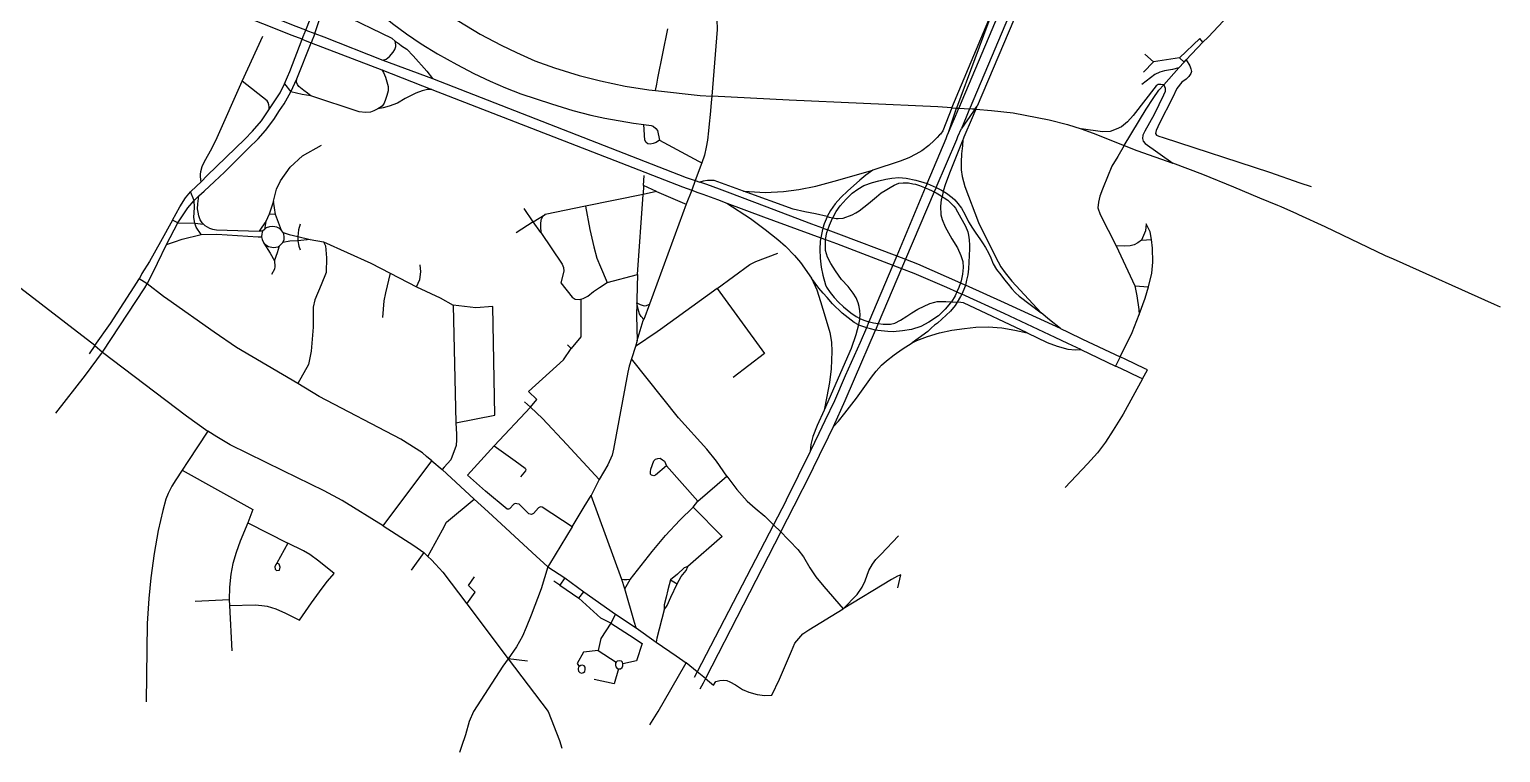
# Model space of a CAD drawing. Header units: millimetres. Extents: x 100812 to 106283, y 188082 to 193781.
# Drawn here: x 102997 to 106254, y 188082 to 189682 of the extents above; entities that cross this region are included whole.
import ezdxf

# ---------------------------------------------------------------- set-up
doc = ezdxf.new("R2010")
doc.units = ezdxf.units.MM
doc.layers.add('Layer1', color=7, linetype='Continuous')

msp = doc.modelspace()

# ---------------------------------------------------------------- linework, layer by layer
at = {"layer": 'Layer1'}
for p, q in [((103609.22, 189680.6), (103627.24, 189725.32)), ((103629.2, 189673.09), (103645.61, 189721.49)), ((105039.61, 189508.86), (105131.06, 189726.15)), ((105131.06, 189726.15), (105049.71, 189507.97)), ((103609.22, 189680.6), (103629.2, 189673.09)), ((103468.6, 189567.61), (103513.86, 189667.17)), ((103589.35, 189572.71), (103621.32, 189652.52)), ((103621.32, 189652.52), (103777.79, 189592.33)), ((105558.58, 189614.55), (105595.46, 189653.53)), ((103779.88, 189614.32), (103889.86, 189573.67)), ((105486.02, 189610.57), (105466.75, 189627.15)), ((105543.22, 189619.31), (105486.02, 189610.57)), ((105543.22, 189619.31), (105553.62, 189609.37)), ((105553.62, 189609.37), (105558.58, 189614.55)), ((103777.79, 189592.33), (103887.98, 189548.94)), ((105486.02, 189610.57), (105463.98, 189587.11)), ((105508.75, 189559.31), (105542.19, 189597)), ((105542.19, 189597), (105553.62, 189609.37)), ((103562.18, 189561.28), (103576.33, 189543.9)), ((103576.33, 189543.9), (103589.35, 189572.71)), ((105039.61, 189508.86), (105049.71, 189507.97)), ((105049.71, 189507.97), (105055.06, 189507.91)), ((105055.06, 189507.91), (105078.95, 189506.37)), ((105090.67, 189505.5), (105095.6, 189512.45)), ((105090.67, 189505.5), (105092.59, 189505.36)), ((105092.59, 189505.36), (105095.6, 189512.45)), ((104486.13, 189386.54), (104471.59, 189347.48)), ((104357.03, 189336.41), (104358.46, 189358.57)), ((103362.12, 189303.42), (103354.26, 189322.64)), ((104357.03, 189336.41), (104356, 189316.44)), ((104385.75, 189323.13), (104356, 189316.44)), ((104385.75, 189323.13), (104357.03, 189336.41)), ((104463.64, 189326.43), (104451.71, 189295.25)), ((104471.59, 189347.48), (104463.64, 189326.43)), ((104471.59, 189347.48), (104482, 189343.88)), ((104980.79, 189331.74), (104917.41, 189180.97)), ((105000.7, 189322.55), (104937.1, 189173.47)), ((104984.63, 189340.88), (104980.79, 189331.74)), ((105004.81, 189332.2), (105000.7, 189322.55)), ((103362.12, 189303.42), (103372.73, 189313.52)), ((103537.84, 189301.74), (103528.33, 189273.2)), ((103542.6, 189272.57), (103537.84, 189301.74)), ((104112.88, 189256.26), (104092.72, 189285.77)), ((104228.32, 189290.92), (104139.56, 189272.63)), ((104356, 189316.44), (104228.32, 189290.92)), ((104343.38, 189139.58), (104356, 189316.44)), ((104451.71, 189295.25), (104370.29, 189073.78)), ((103300.86, 189206.04), (103325.91, 189253.89)), ((103325.91, 189253.89), (103313.96, 189260.29)), ((103325.91, 189253.89), (103363.6, 189253.28)), ((103363.6, 189253.28), (103383, 189251.14)), ((103521.04, 189256.71), (103517.93, 189239.62)), ((103528.33, 189273.2), (103521.04, 189256.71)), ((103542.6, 189272.57), (103528.33, 189273.2)), ((103555.67, 189237.19), (103542.6, 189272.57)), ((104112.88, 189256.26), (104075.02, 189231.97)), ((104112.88, 189256.26), (104139.56, 189272.63)), ((104129.47, 189232.85), (104112.88, 189256.26)), ((103513.81, 189235.66), (103505.75, 189235.91)), ((103517.93, 189239.62), (103513.81, 189235.66)), ((103559.25, 189232.65), (103555.67, 189237.19)), ((103591.71, 189223.97), (103591.61, 189214.35)), ((103591.71, 189223.97), (103618.93, 189216.91)), ((104749.34, 189220.93), (104759.95, 189217.14)), ((104754.27, 189242.16), (104764.92, 189238.41)), ((103551.47, 189203.12), (103558.75, 189210.62)), ((103618.93, 189216.91), (103591.61, 189214.35)), ((103618.93, 189216.91), (103648.71, 189211.8)), ((105403.49, 189203.14), (105444.38, 189114.57)), ((105459.7, 189216.01), (105481.83, 189217.08)), ((104908.79, 189160.47), (104856.11, 189035.16)), ((104917.41, 189180.97), (104908.79, 189160.47)), ((104908.79, 189160.47), (104928.3, 189152.87)), ((104917.41, 189180.97), (104937.1, 189173.47)), ((104937.1, 189173.47), (104928.3, 189152.87)), ((103258.09, 189119.25), (103240.35, 189130.26)), ((103796.18, 189143.08), (103854.11, 189112.66)), ((104276.5, 189122.1), (104343.38, 189139.58)), ((104928.3, 189152.87), (104876.49, 189031.42)), ((105050.92, 189101.1), (105061.57, 189096.22)), ((105058.79, 189121.19), (105069.9, 189116.24)), ((105444.38, 189114.57), (105474.92, 189112.34)), ((103935.7, 189072.16), (103941.49, 188811.55)), ((104370.29, 189073.78), (104357.32, 189040.24)), ((105038.48, 189079.38), (105051.16, 189078.51)), ((104856.11, 189035.16), (104850.5, 189021.82)), ((104876.49, 189031.42), (104870.23, 189016.73)), ((104342.93, 188993.7), (104338.87, 188980.58)), ((103142.59, 188982.81), (103129.6, 188964.15)), ((103142.59, 188982.81), (103159.35, 188968.01)), ((104196.57, 188975.87), (104188.65, 188984.46)), ((104338.87, 188980.58), (104330.53, 188953.05)), ((105324.77, 188973.9), (105402.09, 188937.17)), ((105412.04, 188957.39), (105402.09, 188937.17)), ((104026.08, 188760.43), (104106.93, 188846.03)), ((104106.93, 188846.03), (104093.24, 188857.69)), ((103780.68, 188583.35), (103888.02, 188727.3)), ((103888.02, 188727.3), (103911.21, 188707.98)), ((103911.21, 188707.98), (103982.02, 188642.84)), ((104476.97, 188637.93), (104408.11, 188716.76)), ((104259.07, 188686.1), (104241.08, 188651.15)), ((104476.97, 188637.93), (104541.48, 188693.62)), ((104309.11, 188464.88), (104241.08, 188651.15)), ((104466.56, 188625.17), (104476.97, 188637.93)), ((103480.69, 188590.06), (103569.32, 188545.15)), ((104644.61, 188586.06), (104475.95, 188260.81)), ((104660.73, 188570.04), (104494.29, 188245.77)), ((104644.61, 188586.06), (104660.73, 188570.04)), ((103569.32, 188545.15), (103545.42, 188501.07)), ((103870.36, 188524.95), (103842.7, 188485.59)), ((103870.36, 188524.95), (103879.74, 188516)), ((104144.97, 188492.96), (104182.42, 188468.34)), ((104171.76, 188452.26), (104158.49, 188460.95)), ((104182.42, 188468.34), (104171.76, 188452.26)), ((104171.76, 188452.26), (104213.55, 188423.56)), ((104182.42, 188468.34), (104224.72, 188437.34)), ((104315.77, 188444.52), (104309.11, 188464.88)), ((104315.77, 188444.52), (104327.58, 188464.89)), ((104417.02, 188464.02), (104431.75, 188455.44)), ((103439.56, 188420.27), (103364.76, 188416.53)), ((103439.56, 188420.27), (103440.61, 188407.27)), ((103440.61, 188407.27), (103445.9, 188306.89)), ((103965.78, 188411.03), (104057.6, 188289.69)), ((104213.55, 188423.56), (104224.72, 188437.34)), ((104224.72, 188437.34), (104294.64, 188388.23)), ((104294.64, 188388.23), (104284.34, 188368.02)), ((104294.64, 188388.23), (104340.39, 188358.11)), ((104340.39, 188358.11), (104384.73, 188326.61)), ((104099.83, 188284.02), (104057.6, 188289.69)), ((104256.8, 188308.2), (104296.24, 188282.11)), ((104475.95, 188260.81), (104451.74, 188280.66)), ((104475.95, 188260.81), (104469.42, 188248.25)), ((104494.29, 188245.77), (104475.95, 188260.81))]:
    msp.add_line(p, q, dxfattribs=at)
for points in [[(105425.54, 190377.71), (105412.61, 190353.43), (105399.38, 190322.21), (105160.47, 189758.58), (105149.94, 189733.62), (105061.83, 189523.81), (105055.06, 189507.91)], [(105442.58, 190361.3), (105430.02, 190336.72), (105415.97, 190303.48), (105080.24, 189509.4), (105078.95, 189506.37)], [(105444.59, 190285.61), (105398.97, 190214.72), (105385.74, 190192.88), (105364.05, 190144.69), (105095.6, 189512.45)], [(103601.22, 189660.14), (103579.12, 189668.52), (103319.14, 189772.21), (102997.88, 189900.33), (102648.88, 190040.49), (102635.19, 190045.81), (102487.29, 190103.12), (102463.72, 190111.18)], [(103609.22, 189680.6), (103587.64, 189688.72), (103087.54, 189888.35), (102664.75, 190058.64), (102483.27, 190131.71)], [(105595.46, 189653.53), (105606.67, 189665.2), (105662.71, 189724.97), (105719.07, 189788.92), (105727.78, 189803.17), (105734.9, 189821.35), (105738.43, 189836.69), (105738.24, 189864.97), (105734.5, 189893.27), (105728.63, 189915.28)], [(104473.98, 189853.81), (104508.55, 189745.1), (104514.18, 189730.33), (104517.26, 189718.62), (104519.07, 189704.1), (104519.88, 189681.93), (104507.87, 189534.21)], [(103767.72, 189833.2), (103786.3, 189815.38), (103809.45, 189796.05), (103839.98, 189772.91), (103872.29, 189748.99), (103905.11, 189726.87), (103947.85, 189699.92), (103995.67, 189671.69), (104041.71, 189647.29), (104076.05, 189630.78), (104116.49, 189612.74), (104159.98, 189596.74), (104214.4, 189579.75), (104261.7, 189568.09), (104316.63, 189556.44), (104369.07, 189548.61), (104383.8, 189546.65)], [(103676.89, 189802.28), (103777.36, 189714.39), (103801.57, 189694.83), (103831.9, 189672.47), (103865.02, 189650.12), (103900.69, 189628.29), (103943.48, 189604.18), (103981.43, 189584.65), (104017.34, 189567.4), (104051.47, 189552.96), (104085.33, 189539.54), (104153.31, 189517.01), (104200.41, 189502.86), (104240.13, 189492.49), (104271.69, 189485.43), (104334.81, 189474.61), (104357.72, 189471.35)], [(103807.16, 189656.23), (103800.26, 189662.03), (103687.71, 189716.87)], [(103601.22, 189660.14), (103604.91, 189669.81), (103605.49, 189671.34), (103609.22, 189680.6)], [(104383.8, 189546.65), (104386.19, 189561.07), (104388.53, 189574.45), (104410.94, 189683.36)], [(103142.59, 188982.81), (102959.37, 189123.28), (102892, 189175.51), (102881.29, 189185.93), (102728.04, 189352.22), (102696.13, 189403.37), (102683.09, 189433.14), (102664.17, 189495.95), (102654.92, 189526.68), (102621.61, 189636.84), (102611.39, 189657.71), (102602.71, 189674.51)], [(103562.18, 189561.28), (103568.92, 189577.18), (103574.01, 189588.82), (103601.22, 189660.14)], [(103601.22, 189660.14), (103607.79, 189657.64), (103621.32, 189652.52)], [(103629.2, 189673.09), (103625.84, 189663.66), (103625.15, 189661.95), (103621.32, 189652.52)], [(103629.2, 189673.09), (103649.61, 189665.41), (103779.88, 189614.32)], [(103779.88, 189614.32), (103787.04, 189616.36), (103794.7, 189621.98), (103802.74, 189631.47), (103806.26, 189637.36), (103808.77, 189644), (103809, 189647.82), (103807.16, 189656.23)], [(103807.16, 189656.23), (103816.29, 189650.04), (103821.51, 189645.58), (103832.98, 189638.03), (103846.8, 189623.85), (103877.55, 189589.65), (103889.86, 189573.67)], [(105595.46, 189653.53), (105588.6, 189661.92), (105543.22, 189619.31)], [(105558.58, 189614.55), (105566.09, 189601.55), (105568.82, 189595.08), (105569.97, 189588.93), (105568.94, 189584.32), (105564.13, 189577.62), (105557.94, 189572.3), (105548.74, 189564.99), (105537.33, 189551.08), (105528.15, 189530.37), (105499.18, 189474.88), (105492.1, 189458.14), (105490.67, 189451.64), (105492.71, 189447.98), (105497.53, 189445.76), (105507.34, 189442.88), (105742.68, 189366.04), (105810.25, 189342.46), (105834.96, 189334.27)], [(103777.79, 189592.33), (103781.65, 189586.74), (103786.03, 189576.58), (103788.9, 189566.4), (103791.51, 189555.97), (103791.31, 189546.03), (103789.09, 189535.57), (103785.84, 189526.63), (103782.58, 189518.72), (103778.29, 189512.57), (103768.66, 189506.15)], [(105542.19, 189597), (105528.25, 189593.5), (105510.11, 189590.41), (105500.04, 189587.25), (105488.72, 189582.07), (105460.36, 189560.2)], [(103377.34, 189345.1), (103375.89, 189355.99), (103375.94, 189361.25), (103376.66, 189367.35), (103380.22, 189378.9), (103385.36, 189390.01), (103401.6, 189418.39), (103413.36, 189442.83), (103468.6, 189567.61)], [(103527.72, 189503.93), (103528.24, 189507.06), (103528.36, 189510.44), (103527.49, 189515.02), (103525.9, 189520.24), (103523.7, 189523.66), (103468.6, 189567.61)], [(103527.72, 189503.93), (103552.79, 189541.98), (103562.18, 189561.28)], [(103620.4, 189535.27), (103613.24, 189540.83), (103605.1, 189546.85), (103593.86, 189556.05), (103590.64, 189559.86), (103589.06, 189565), (103589.35, 189572.71)], [(103887.98, 189548.94), (103878.57, 189548.88), (103866.88, 189546.02), (103852.92, 189540.82), (103829.08, 189528.95), (103812.09, 189518.9), (103793.82, 189511.91), (103780.61, 189508.25), (103768.66, 189506.15)], [(103887.98, 189548.94), (104293.5, 189391.78), (104442.97, 189333.85), (104453.51, 189330.07), (104463.64, 189326.43)], [(103889.86, 189573.67), (104451.74, 189354.29), (104462.09, 189350.73), (104471.59, 189347.48)], [(104383.8, 189546.65), (104482.16, 189535.52), (104507.87, 189534.21)], [(105508.75, 189559.31), (105502.48, 189560.37), (105495.96, 189560.18), (105491.95, 189557.28), (105440.89, 189491.34), (105428.19, 189477.26), (105415.28, 189466.81), (105403.37, 189461.24), (105390.11, 189456.53), (105372.96, 189455.77), (105325.8, 189462.05)], [(105421.31, 189424.96), (105470.01, 189505.32), (105485.23, 189529.48), (105497.7, 189547.49), (105508.75, 189559.31)], [(105508.75, 189559.31), (105511.57, 189552.03), (105511.66, 189544.8), (105508.03, 189536.28), (105487.38, 189493.51), (105466.4, 189456.74), (105462.24, 189448.02), (105461.66, 189440.31), (105463.02, 189434.97), (105467.77, 189429.58), (105529.01, 189386.14)], [(103372.73, 189313.52), (103384.19, 189324.17), (103407.49, 189345.84), (103429.48, 189366.35), (103482.79, 189419.27), (103504.21, 189439.86), (103520.28, 189458.18), (103538.4, 189482.61), (103550.92, 189502.48), (103561.13, 189517.74), (103576.33, 189543.9)], [(103620.4, 189535.27), (103601.05, 189537.7), (103576.33, 189543.9)], [(103768.66, 189506.15), (103760.04, 189501.75), (103752.68, 189499.16), (103741.23, 189498.07), (103727.74, 189500.02), (103620.4, 189535.27)], [(104507.87, 189534.21), (104506.73, 189520.24), (104505.23, 189501.77), (104504.38, 189493.83), (104502.19, 189473.46), (104500.49, 189457.67), (104498.49, 189436.78), (104495.98, 189421.22), (104491.94, 189404.15), (104486.13, 189386.54)], [(105039.61, 189508.86), (105008.47, 189510.78), (104679.45, 189525.58), (104507.87, 189534.21)], [(103377.34, 189345.1), (103391.29, 189359.03), (103474.68, 189439.41), (103491.27, 189457.22), (103511.17, 189480.12), (103522.91, 189497.42), (103527.72, 189503.93)], [(105039.61, 189508.86), (105032.8, 189491.41), (105019.76, 189457.99), (105014.46, 189450.63), (105012.52, 189448.67), (105006.67, 189442.73), (105000.04, 189436.01), (104988.41, 189424.99), (104972.96, 189413.67), (104960.03, 189406.2), (104944.05, 189397.69), (104925.02, 189390.69), (104864.33, 189370.94)], [(105032.08, 189453.77), (105043.61, 189490.05), (105049.71, 189507.97)], [(105032.08, 189453.77), (105038.01, 189467.85), (105047.44, 189490.01), (105055.06, 189507.91)], [(105078.95, 189506.37), (105071.08, 189487.74), (105060.68, 189463.16)], [(105090.67, 189505.5), (105077.61, 189487.06), (105074.1, 189482.1), (105060.68, 189463.16)], [(105092.59, 189505.36), (105084.48, 189486.26), (105066.31, 189443.47), (105064.4, 189438.97), (105063.81, 189437.51)], [(105090.67, 189505.5), (105085.05, 189505.9), (105078.95, 189506.37)], [(105092.59, 189505.36), (105127.46, 189502.79), (105175.01, 189497.51), (105254.85, 189482.07), (105295.8, 189471.94), (105325.8, 189462.05)], [(104392.39, 189437.05), (104384.77, 189431.67), (104378.16, 189429.36), (104371.55, 189428.33), (104366.46, 189429.09), (104362.63, 189431.87), (104359.82, 189436.97), (104357.72, 189471.35)], [(104357.72, 189471.35), (104373.66, 189469.13), (104378.23, 189467.61), (104383.94, 189463.12), (104387.66, 189458.46), (104392.39, 189437.05)], [(104984.63, 189340.88), (105026.68, 189440.9), (105029.26, 189447.05), (105032.08, 189453.77)], [(105004.81, 189332.2), (105050.27, 189438.75), (105052.84, 189444.77), (105060.68, 189463.16)], [(105325.8, 189462.05), (105352.26, 189452.14), (105421.31, 189424.96)], [(103537.84, 189301.74), (103544.3, 189328.51), (103553.5, 189346.91), (103574.84, 189377.03), (103602.04, 189402.14), (103644.3, 189425.99)], [(104392.39, 189437.05), (104479.04, 189390.36), (104486.13, 189386.54)], [(105063.81, 189437.51), (105035.58, 189367.95), (105025.57, 189340.63), (105020.64, 189323.83)], [(105063.81, 189437.51), (105062.96, 189424.44), (105060.78, 189406.84), (105059.88, 189388.24), (105060.17, 189371.31), (105062.11, 189356.9), (105068.36, 189334.52), (105098.37, 189254.95), (105136.25, 189178.51), (105148.09, 189156.66), (105157.33, 189143.21), (105172.2, 189125.22), (105237.01, 189054.8)], [(105421.31, 189424.96), (105406.85, 189401.15), (105393.48, 189379.16), (105392.15, 189375.94), (105385.48, 189359.73), (105372.7, 189328.69), (105367.14, 189313.14), (105363.86, 189299.63), (105362.86, 189287.4), (105367.98, 189272.62), (105403.49, 189203.14)], [(105421.31, 189424.96), (105449.16, 189414.05), (105529.01, 189386.14)], [(106254.3, 189067.55), (106241.07, 189073.48), (106017, 189174.02), (105999.3, 189180.87), (105866.27, 189245.42), (105808.03, 189271.7), (105801.43, 189274.68), (105796.79, 189276.78), (105768.31, 189289.41), (105760.97, 189292.67), (105721.55, 189308.41), (105664.07, 189333.31), (105595.39, 189360.73), (105529.01, 189386.14)], [(104578.27, 189324.07), (104590.85, 189323.58), (104625.98, 189321.25), (104667.19, 189323.05), (104700.49, 189327.85), (104738.1, 189335.22), (104779.25, 189346.44), (104864.33, 189370.94)], [(104864.33, 189370.94), (104848.88, 189359.38), (104836, 189348.78), (104822.06, 189336.23), (104809.4, 189325.23), (104793.98, 189310.09), (104781.09, 189296.25), (104771, 189281.67), (104763.73, 189267.87)], [(104775.83, 189265.25), (104783.74, 189279.2), (104792.06, 189291.49), (104805.7, 189306.35), (104819.11, 189319.69), (104831.51, 189328.93), (104844.95, 189336.66), (104863.79, 189343.12), (104877.73, 189346.91), (104893.46, 189350.99), (104906.68, 189352.6), (104921.93, 189354.23), (104938.47, 189352.73), (104960.14, 189348.36), (104977.72, 189343.63), (104984.63, 189340.88)], [(103313.96, 189260.29), (103330.31, 189289.31), (103343.08, 189309.68), (103354.26, 189322.64)], [(103377.34, 189345.1), (103367.27, 189335.06), (103354.26, 189322.64)], [(104385.75, 189323.13), (104442.43, 189299.17), (104451.71, 189295.25)], [(104463.64, 189326.43), (104477.21, 189321.55), (104488.36, 189317.57), (104520.53, 189305.47), (104541.66, 189297.54)], [(104578.27, 189324.07), (104513.4, 189347.43), (104498.35, 189347.76), (104489.08, 189346.28), (104482, 189343.88)], [(104754.27, 189242.16), (104729.72, 189250.82), (104624.65, 189290.67), (104548.59, 189319.6), (104525.18, 189328.52), (104496.87, 189338.78), (104482, 189343.88)], [(104763.73, 189267.87), (104737.97, 189273.81), (104714.03, 189278.25), (104688.29, 189284.45), (104578.27, 189324.07)], [(104775.83, 189265.25), (104783.58, 189263.66), (104787.91, 189263.42), (104798.84, 189264.51), (104819.15, 189271.78), (104827.26, 189276.16), (104834.1, 189280.8), (104855.12, 189296.72), (104872.59, 189311.61), (104883.22, 189320.09), (104891.58, 189325.76), (104903.24, 189332.2), (104912.12, 189337.35), (104922.27, 189341.49), (104931.46, 189342.79), (104943.89, 189342.39), (104952.81, 189340.67), (104958.86, 189339.75), (104967.77, 189336.7), (104979.15, 189332.4), (104980.79, 189331.74)], [(104980.79, 189331.74), (104987.92, 189328.88), (104995.87, 189325.03), (105000.7, 189322.55)], [(104984.63, 189340.88), (104991.87, 189338), (105004.81, 189332.2)], [(105000.7, 189322.55), (105004.75, 189320.47), (105012.35, 189316.14), (105017.83, 189312.57)], [(105004.81, 189332.2), (105016.41, 189326.49), (105020.64, 189323.83)], [(105020.64, 189323.83), (105019.35, 189319.43), (105017.83, 189312.57)], [(105020.64, 189323.83), (105027.48, 189319.54), (105040.17, 189309.94), (105045.9, 189304.82), (105053.12, 189297.05), (105060.75, 189286.21), (105068.75, 189271.58), (105076.22, 189256.34), (105085.22, 189242.14), (105092.41, 189231.47), (105101.39, 189218.79), (105107.41, 189209.47), (105114.09, 189199.62), (105120.67, 189187.57), (105125.83, 189176.39), (105131.25, 189163.69), (105138.71, 189150.74), (105147.68, 189139.34), (105156.15, 189127.66), (105164.36, 189118.03), (105172.56, 189107.89), (105180.5, 189099.03), (105188.44, 189091.68), (105237.01, 189054.8)], [(103325.91, 189253.89), (103348.12, 189287.49), (103362.12, 189303.42)], [(103363.6, 189253.28), (103361.64, 189266.02), (103363.25, 189288.25), (103362.12, 189303.42)], [(103383, 189251.14), (103380.11, 189254.21), (103375.62, 189260.98), (103372.61, 189269.47), (103371.2, 189277.9), (103369.81, 189285), (103370.46, 189296.24), (103372.73, 189313.52)], [(104228.32, 189290.92), (104237.84, 189239.47), (104246.83, 189201.03), (104253.75, 189176.07), (104261.42, 189156.46), (104276.5, 189122.1)], [(104541.66, 189297.54), (104594.03, 189263.97), (104626.49, 189239.21), (104654.11, 189216.97), (104671.5, 189202.54), (104691.48, 189181.52), (104704.55, 189166.06), (104728.94, 189131.31)], [(104541.66, 189297.54), (104622.42, 189267.61), (104749.34, 189220.93)], [(105017.83, 189312.57), (105016.13, 189304.89), (105014.69, 189291.12), (105015.32, 189271.75), (105018.44, 189261.32), (105024.9, 189245.06), (105039.82, 189218.91), (105052.41, 189198.61), (105059.39, 189181.84), (105063.54, 189168.61), (105064.64, 189155.36), (105062.95, 189140.82), (105060.25, 189125.53), (105058.79, 189121.19)], [(105017.83, 189312.57), (105022.21, 189309.72), (105030.36, 189303.87), (105037.27, 189297.83), (105039.6, 189295.35), (105044.01, 189290.91), (105047.66, 189286.21), (105052.17, 189278.61), (105069.92, 189246.87), (105074.72, 189234.44), (105076.41, 189227.05), (105078, 189216.6), (105078.28, 189204.71), (105078.38, 189196.23), (105076.11, 189152.38), (105075.17, 189139.13), (105072.2, 189126.87), (105069.9, 189116.24)], [(103313.96, 189260.29), (103287.64, 189211.92), (103263.11, 189168.38), (103246.54, 189141.68), (103243.92, 189136.86), (103240.35, 189130.26)], [(103377.4, 189228.31), (103366.97, 189244.54), (103363.6, 189253.28)], [(103521.04, 189256.71), (103512.16, 189244.34), (103505.75, 189235.91)], [(104139.56, 189272.63), (104133.21, 189267.02), (104129.67, 189259.86), (104128.92, 189251.71), (104128.68, 189245.34), (104129.47, 189232.85)], [(104763.73, 189267.87), (104763.46, 189267.35), (104756.94, 189251.76), (104754.27, 189242.16)], [(104763.73, 189267.87), (104768.04, 189266.86), (104775.83, 189265.25)], [(104764.92, 189238.41), (104768.66, 189249.03), (104775.18, 189264.11), (104775.83, 189265.25)], [(103300.86, 189206.04), (103318.45, 189212.29), (103335.95, 189217.79), (103377.4, 189228.31)], [(103377.4, 189228.31), (103412.08, 189229.34), (103504.15, 189223.36), (103511.06, 189222.92)], [(103383, 189251.14), (103385.79, 189248.16), (103396, 189242.08), (103403, 189239.75), (103411.91, 189238.83), (103505.75, 189235.91)], [(103513.81, 189235.66), (103511.69, 189229.66), (103511.06, 189222.92)], [(103511.06, 189222.92), (103512.4, 189216.93), (103516.24, 189209.43)], [(103555.67, 189237.19), (103551.39, 189241.19), (103544.88, 189244.68), (103536.43, 189246.17), (103529.01, 189245.42), (103521.62, 189243.17), (103517.93, 189239.62)], [(103558.75, 189210.62), (103561.21, 189217.46), (103561.36, 189222.97), (103560.77, 189228.7), (103559.25, 189232.65)], [(103559.25, 189232.65), (103572.4, 189228.17), (103591.71, 189223.97)], [(103596.82, 189251.32), (103593.33, 189238.96), (103591.71, 189223.97)], [(104129.47, 189232.85), (104176.68, 189162.65), (104179.49, 189155.26), (104180.27, 189147.11), (104174.22, 189121.62), (104198.71, 189089.82), (104205.84, 189085.25), (104214.5, 189084.25), (104218.43, 189085.24)], [(104749.34, 189220.93), (104747.76, 189213.48), (104747.37, 189195.39), (104748.25, 189175.78), (104750.16, 189155.9), (104754.08, 189138.09), (104760.03, 189116.69), (104762.39, 189111.39), (104770.1, 189100.24), (104778.82, 189089.07), (104788.55, 189078.68), (104799.81, 189068.32), (104816, 189054.66), (104827.68, 189046.84), (104835.73, 189042.42)], [(104754.27, 189242.16), (104752.46, 189235.68), (104749.34, 189220.93)], [(104759.95, 189217.14), (104762.91, 189232.7), (104764.92, 189238.41)], [(104764.92, 189238.41), (104788.62, 189230.05), (104917.41, 189180.97)], [(105481.83, 189217.08), (105478.74, 189234.14), (105470.05, 189251.96), (105468.05, 189236.67), (105464, 189225.97), (105459.7, 189216.01)], [(103258.09, 189119.25), (103259.39, 189121.29), (103281.17, 189164.83), (103300.86, 189206.04)], [(103516.24, 189209.43), (103530.62, 189187.03), (103539.83, 189170)], [(103516.24, 189209.43), (103520.53, 189205.2), (103526.78, 189201.96), (103537.97, 189199.71), (103548.1, 189201.21), (103551.47, 189203.12)], [(103539.83, 189170), (103546.83, 189188.62), (103551.47, 189203.12)], [(103591.61, 189214.35), (103573.67, 189213.58), (103558.75, 189210.62)], [(103591.61, 189214.35), (103593.65, 189202.49), (103597.14, 189194.24)], [(103648.71, 189211.8), (103653.11, 189202.87), (103655.49, 189176.69), (103654.28, 189143.88), (103643.66, 189116.76), (103629.5, 189083.72), (103625.97, 189067.22), (103625.97, 189023.56), (103621.25, 188970.48), (103615.35, 188941), (103591.76, 188898.52)], [(103648.71, 189211.8), (103752.98, 189165.06), (103796.18, 189143.08)], [(104835.73, 189042.42), (104836.3, 189050.45), (104835.99, 189059.62), (104834.66, 189068.79), (104832.32, 189077.43), (104827.42, 189088.37), (104820.74, 189098.77), (104809.71, 189112.97), (104795.11, 189128.68), (104781.75, 189148.22), (104771.73, 189164.2), (104764.52, 189177.91), (104760.1, 189192.93), (104759.52, 189205.15), (104759.95, 189217.14)], [(104759.95, 189217.14), (104784.43, 189208.36), (104908.79, 189160.47)], [(105459.7, 189216.01), (105451.06, 189210.14), (105443.18, 189205.53), (105434.02, 189202.96), (105422.32, 189202.68), (105403.49, 189203.14)], [(105474.92, 189112.34), (105482.49, 189142.94), (105484.73, 189167.41), (105483.65, 189198.23), (105481.83, 189217.08)], [(103539.83, 189170), (103541.01, 189157.14), (103540.06, 189151.43), (103533.42, 189139.99)], [(103854.11, 189112.66), (103862.12, 189128.68), (103864.3, 189145.4), (103862.84, 189161.41)], [(104520.02, 189109.15), (104592.43, 189161.56), (104605.65, 189168.2), (104653.95, 189186.91)], [(104937.1, 189173.47), (104963.58, 189163.39), (105058.79, 189121.19)], [(103142.59, 188982.81), (103176.79, 189031.68), (103235.92, 189122.61), (103240.35, 189130.26)], [(103796.18, 189143.08), (103785.72, 189098.84), (103782.08, 189081.38), (103779.17, 189044.27)], [(104343.38, 189139.58), (104342.22, 189084.29), (104342.49, 189077.4)], [(104833.13, 189028.44), (104823.18, 189033.55), (104796.59, 189054.03), (104775.09, 189075.04), (104763.3, 189088.72), (104754.51, 189098.33), (104745.36, 189109.24), (104728.94, 189131.31)], [(104728.94, 189131.31), (104740.71, 189105.66), (104748.85, 189080.23), (104759.24, 189046.4), (104769.37, 189011.8), (104773.33, 188989.91), (104773.97, 188969.03), (104772.17, 188931.31), (104768.54, 188900.7), (104762.88, 188869.58), (104756.73, 188839.78)], [(104928.3, 189152.87), (104955.06, 189142.43), (105028.02, 189111.55), (105050.92, 189101.1)], [(103159.35, 188968.01), (103252.74, 189110.54), (103258.09, 189119.25)], [(103591.76, 188898.52), (103455.98, 188978.56), (103406.81, 189012.08), (103303.87, 189084.67), (103294.48, 189091.12), (103258.09, 189119.25)], [(103854.11, 189112.66), (103906.73, 189088.44), (103935.7, 189072.16)], [(104218.43, 189085.24), (104223.65, 189086.56), (104233.82, 189092.19), (104246.01, 189102.41), (104259.73, 189111.1), (104276.5, 189122.1)], [(104520.02, 189109.15), (104394.52, 189018.16), (104386.88, 189013), (104338.87, 188980.58)], [(104520.02, 189109.15), (104624.64, 188965.17), (104555.54, 188911.76)], [(105050.92, 189101.1), (105046.97, 189092.31), (105038.48, 189079.38)], [(105058.79, 189121.19), (105055.25, 189110.72), (105050.92, 189101.1)], [(105061.57, 189096.22), (105058.93, 189091.12), (105051.16, 189078.51)], [(105069.9, 189116.24), (105069.72, 189115.39), (105064.21, 189101.34), (105061.57, 189096.22)], [(105324.77, 188973.9), (105296.46, 188987.38), (105268.17, 189000.72), (105155.6, 189053.76), (105061.57, 189096.22)], [(105279.71, 189020.15), (105156.35, 189076.83), (105069.9, 189116.24)], [(105444.38, 189114.57), (105449.26, 189092.41), (105453.65, 189062.35), (105454.43, 189051.41)], [(105454.43, 189051.41), (105467.34, 189087.36), (105474.92, 189112.34)], [(103941.49, 188811.55), (104027.64, 188828.2), (104023.3, 189069.26), (103985.65, 189066.36), (103935.7, 189072.16)], [(104218.43, 189085.24), (104218.19, 189036.95), (104218.01, 189001.83), (104196.57, 188975.87)], [(104342.49, 189077.4), (104341.39, 189048.06), (104342.93, 188993.7)], [(104342.49, 189077.4), (104349.78, 189073.27), (104356.44, 189071.22), (104360.03, 189070.71), (104363.82, 189071.44), (104370.29, 189073.78)], [(104357.32, 189040.24), (104351.67, 189046.61), (104348.2, 189052.83), (104344.81, 189063.14), (104342.49, 189077.4)], [(105038.48, 189079.38), (105036.89, 189076.96), (105025.02, 189062.86), (105009.84, 189048.5), (104988.3, 189034.35), (104970.55, 189025.06), (104950.24, 189018.31), (104930.15, 189015.38), (104909.82, 189012.7), (104897.58, 189013.43), (104875.4, 189015.53), (104870.23, 189016.73)], [(104876.49, 189031.42), (104887.27, 189029.85), (104897.5, 189029.69), (104903.86, 189029.99), (104913.35, 189031.85), (104925.94, 189038.53), (104939.88, 189047.29), (104951.28, 189055), (104964.2, 189063.24), (104990.59, 189075.9), (105001.51, 189078.77), (105007.1, 189079.83), (105026.43, 189080.21), (105038.48, 189079.38)], [(105051.16, 189078.51), (105046.59, 189071.16), (105036.74, 189058.87), (105007.88, 189031.79), (105001.06, 189027.56), (104994.49, 189021.64), (104986.14, 189013.45), (104951.44, 188988.5)], [(105205.91, 189010.62), (105065.64, 189077.14), (105053.67, 189078.35), (105051.16, 189078.51)], [(104342.93, 188993.7), (104356.53, 189037.68), (104357.32, 189040.24)], [(104833.13, 189028.44), (104826.66, 189006.31), (104816.41, 188976.17), (104756.73, 188839.78)], [(104833.13, 189028.44), (104833.38, 189029.29), (104835.6, 189040.52), (104835.73, 189042.42)], [(104850.5, 189021.82), (104848.95, 189022.25), (104835.94, 189027.01), (104833.13, 189028.44)], [(104835.73, 189042.42), (104837.31, 189041.56), (104847.27, 189037.88), (104856.11, 189035.16)], [(104856.11, 189035.16), (104856.88, 189034.92), (104865.96, 189033.18), (104876.49, 189031.42)], [(105279.71, 189020.15), (105255.68, 189039.12), (105237.01, 189054.8)], [(105412.04, 188957.39), (105438.74, 189011.63), (105454.43, 189051.41)], [(104850.5, 189021.82), (104836.94, 188989.55), (104803.56, 188915.45), (104779.99, 188860.52), (104758.69, 188816.08), (104745.07, 188787.66), (104725.63, 188748.03)], [(104777.29, 188803.41), (104803.65, 188860.67), (104824.28, 188909.05), (104870.23, 189016.73)], [(104870.23, 189016.73), (104859.4, 189019.25), (104850.5, 189021.82)], [(104951.44, 188988.5), (104962.09, 188993.66), (104985.45, 189002.23), (105012.11, 189010.81), (105039.55, 189016.33), (105067.26, 189020.32), (105092.94, 189023.04), (105120.16, 189023.97), (105150.45, 189021.88), (105178.98, 189016.96), (105205.91, 189010.62)], [(105205.91, 189010.62), (105250.36, 188989.54), (105272.84, 188980.83), (105296.1, 188974.39), (105312.92, 188972.86), (105324.77, 188973.9)], [(105279.71, 189020.15), (105297.21, 189011.85), (105328.6, 188996.95), (105412.04, 188957.39)], [(103055.88, 188833.28), (103121.32, 188917.11), (103159.35, 188968.01)], [(103159.35, 188968.01), (103345.36, 188826.71), (103392.24, 188792.92)], [(104106.93, 188846.03), (104121, 188862.85), (104101.99, 188881.16), (104179.72, 188950.68), (104196.57, 188975.87)], [(104777.29, 188803.41), (104788.41, 188814.95), (104802.8, 188832.88), (104828.29, 188866.17), (104861.34, 188912.24), (104871.68, 188926.07), (104883.56, 188939.14), (104894.95, 188948.64), (104912.17, 188962.27), (104929.65, 188974.34), (104951.44, 188988.5)], [(104330.53, 188953.05), (104325.48, 188937.24), (104322.19, 188923.97), (104290.48, 188753.18), (104287.2, 188739.94), (104278.09, 188718.77), (104259.07, 188686.1)], [(104541.48, 188693.62), (104518.77, 188726.71), (104497.08, 188753.65), (104434.35, 188822.31), (104330.53, 188953.05)], [(105461.77, 188908.81), (105455.22, 188911.93), (105413.84, 188931.59), (105402.09, 188937.17)], [(105461.77, 188908.81), (105472.73, 188928.59), (105465.82, 188931.86), (105424.4, 188951.52), (105412.04, 188957.39)], [(103888.02, 188727.3), (103876.78, 188736.85), (103867.37, 188744.83), (103819.98, 188775.31), (103638.63, 188870.18), (103591.76, 188898.52)], [(105461.77, 188908.81), (105418.48, 188830.81), (105396.52, 188795.25), (105379.73, 188768.85), (105361.7, 188745.26), (105340.1, 188720.94), (105290.24, 188668.78)], [(104106.93, 188846.03), (104133.51, 188820.95), (104187.13, 188763.36), (104259.07, 188686.1)], [(104756.73, 188839.78), (104741.69, 188805.39), (104731.72, 188781.35), (104727.28, 188763.68), (104725.63, 188748.03)], [(103941.49, 188811.55), (103942.94, 188786.2), (103942.94, 188773.9), (103942.22, 188761.6), (103930.72, 188729.78), (103915.96, 188713.29), (103911.21, 188707.98)], [(104660.73, 188570.04), (104690.13, 188627.65), (104728.05, 188701.94), (104733.16, 188712.48), (104746.38, 188739.71), (104766.27, 188780.7), (104777.29, 188803.41)], [(103392.24, 188792.92), (103348.19, 188725.97), (103335.68, 188706.93)], [(103780.68, 188583.35), (103689.99, 188639.46), (103650, 188661.27), (103559.26, 188705.72), (103442.17, 188763.23), (103412.11, 188780.23), (103392.24, 188792.92)], [(104198.93, 188581.78), (104132.51, 188624.96), (104128.92, 188626.03), (104124.43, 188623.7), (104113.05, 188611.22), (104109.34, 188608.81), (104105.86, 188609.25), (104103.34, 188610.43), (104081.75, 188631.74), (104076.81, 188632.55), (104073.04, 188632.76), (104069.93, 188631.56), (104060.4, 188621.18), (104058.29, 188620.25), (104055.35, 188620.76), (104006.82, 188660.38), (103967.23, 188696.06), (104026.08, 188760.43)], [(104026.08, 188760.43), (104072.97, 188727.14), (104094.77, 188711.36), (104096.77, 188708.35), (104095.96, 188705.46), (104084.91, 188692.01)], [(104408.11, 188716.76), (104383.72, 188695.56), (104379.66, 188694.27), (104374.82, 188695.79), (104372.78, 188698.08), (104372.26, 188702.92), (104373.52, 188709.04), (104379.59, 188727.4), (104383.14, 188731.23), (104388.48, 188733.02), (104393.83, 188733.04), (104398.92, 188729.99), (104403.76, 188726.43), (104408.11, 188716.76)], [(104725.63, 188748.03), (104672.91, 188640.58), (104671.71, 188638.13), (104644.61, 188586.06)], [(103335.68, 188706.93), (103321.98, 188685.75), (103313.1, 188671.47), (103304.74, 188655.39), (103299.68, 188642.38), (103292.6, 188617.4), (103282.52, 188573.04), (103273.46, 188522.82), (103266.45, 188468.54), (103262.21, 188422.66), (103258.26, 188367.62), (103256.06, 188194.6)], [(103335.68, 188706.93), (103491.82, 188619.89), (103480.69, 188590.06)], [(104541.48, 188693.62), (104563.42, 188664.37), (104586.37, 188638.43), (104603.96, 188622.94), (104625.37, 188605.14), (104644.61, 188586.06)], [(103879.74, 188516), (103911.66, 188574.62), (103921.14, 188592.04), (103982.02, 188642.84)], [(104144.97, 188492.96), (104110.15, 188524.99), (104012.99, 188614.37), (103982.02, 188642.84)], [(104198.93, 188581.78), (104225.65, 188625.76), (104241.08, 188651.15)], [(104327.58, 188464.89), (104375.93, 188526.86), (104405.37, 188562.36), (104437.36, 188596.05), (104466.56, 188625.17)], [(104466.56, 188625.17), (104531.06, 188559.84), (104454.95, 188493.75)], [(103480.69, 188590.06), (103464.23, 188550.01), (103455.12, 188524.77), (103447.79, 188500.29), (103443.01, 188477.09), (103440.27, 188447.78), (103439.56, 188420.27)], [(103780.68, 188583.35), (103848.2, 188539.93), (103870.36, 188524.95)], [(104198.93, 188581.78), (104148.69, 188499.08), (104144.97, 188492.96)], [(104660.73, 188570.04), (104676.61, 188554.3), (104680.44, 188550.49), (104698.29, 188531.42), (104710.79, 188514.89), (104725.34, 188490.71), (104738.1, 188471.12), (104756.21, 188449.25), (104798.8, 188400.18)], [(103440.61, 188407.27), (103497.34, 188408.67), (103512.36, 188407.69), (103523.76, 188406.17), (103542.9, 188399.86), (103564.55, 188390.75), (103595.62, 188375.27), (103622.01, 188413.54), (103645.35, 188445.45), (103657.02, 188461.02), (103672, 188478.38), (103638.36, 188505.82), (103618.23, 188520.04), (103604.22, 188528.67), (103569.32, 188545.15)], [(104798.8, 188400.18), (104829.83, 188431.64), (104840.67, 188447.63), (104847.67, 188462.11), (104856.02, 188484.51), (104864.04, 188498.72), (104871.26, 188508.87), (104882.57, 188520.27), (104921.24, 188561.42)], [(103879.74, 188516), (103887.95, 188508.17), (103896.54, 188498.79), (103912.69, 188481.22), (103965.78, 188411.03)], [(103545.42, 188501.07), (103542.87, 188498.48), (103540.87, 188492.66), (103541.46, 188488.09), (103544.65, 188484.91), (103550.76, 188485.63), (103552.29, 188492.24), (103550.06, 188498.57), (103545.42, 188501.07)], [(104144.97, 188492.96), (104130.31, 188444.51), (104108.29, 188386.12), (104097.41, 188358.57), (104089.05, 188339.2), (104075.87, 188315.73), (104057.6, 188289.69)], [(104454.95, 188493.75), (104446.78, 188490.55), (104432.25, 188476.39), (104417.02, 188464.02)], [(104431.75, 188455.44), (104440.32, 188471.42), (104451.53, 188484.62), (104454.95, 188493.75)], [(104919.73, 188446.59), (104926.46, 188475.24), (104919.56, 188471.99), (104905.75, 188464.7), (104798.8, 188400.18)], [(103965.78, 188411.03), (103984.31, 188437.04), (103969.81, 188451.67), (103983.08, 188471.03)], [(104327.58, 188464.89), (104320.03, 188464.16), (104313.12, 188464.18), (104309.11, 188464.88)], [(104340.39, 188358.11), (104336.82, 188369.59), (104315.77, 188444.52)], [(104417.02, 188464.02), (104410.8, 188441.91), (104406.84, 188425.71), (104402.49, 188409.09), (104402.32, 188397.63)], [(104402.32, 188397.63), (104409.61, 188407.12), (104417.12, 188425.71), (104431.75, 188455.44)], [(104284.34, 188368.02), (104262.5, 188379.31), (104213.55, 188423.56)], [(104402.32, 188397.63), (104386.76, 188334.84), (104384.73, 188326.61)], [(104494.29, 188245.77), (104511.85, 188231.39), (104516.96, 188239.52), (104526.12, 188241.58), (104535.02, 188242.11), (104541.64, 188241.37), (104548.26, 188238.57), (104560.23, 188231.97), (104576.28, 188221.56), (104590.03, 188215.74), (104608.36, 188210.68), (104625.16, 188208.18), (104640.93, 188208.73), (104657.65, 188244.43), (104684.24, 188306.41), (104691.59, 188324.25), (104700.47, 188334.72), (104709.35, 188344.68), (104723.08, 188353.63), (104798.8, 188400.18)], [(104284.34, 188368.02), (104262.29, 188334.11), (104256.8, 188308.2)], [(104284.34, 188368.02), (104325.98, 188341.42), (104354.01, 188323.54), (104341.33, 188285.15), (104311.49, 188278.66)], [(104384.73, 188326.61), (104428.96, 188296.27), (104451.74, 188280.66)], [(104057.6, 188289.69), (104045.17, 188273.1), (103980.23, 188172.99), (103970.96, 188150.72), (103962.52, 188121.46), (103953.82, 188095.25), (103949.22, 188082.02)], [(104057.6, 188289.69), (104145.62, 188172.99), (104170.86, 188108.59), (104176.44, 188091.8)], [(104256.8, 188308.2), (104224.33, 188304.02), (104209.94, 188279.3), (104214.59, 188272.39)], [(104296.24, 188282.11), (104294.81, 188279.52), (104294.81, 188275.2), (104295.67, 188271.46), (104298.83, 188268.29), (104301.71, 188267.43)], [(104311.49, 188278.66), (104310.34, 188282.39), (104308.04, 188284.42), (104304.01, 188285.28), (104298.55, 188284.41), (104296.24, 188282.11)], [(104301.71, 188267.43), (104306.03, 188267.44), (104309.77, 188270.32), (104311.49, 188274.05), (104311.49, 188278.66)], [(104370.87, 188143.61), (104389.62, 188173), (104448.59, 188275.2), (104451.74, 188280.66)], [(104214.59, 188272.39), (104213.09, 188270.89), (104212.22, 188268), (104211.93, 188265.7), (104212.8, 188262.26), (104215.67, 188259.37), (104219.99, 188257.93), (104224.31, 188258.81), (104226.9, 188261.68), (104228.05, 188265.71), (104227.76, 188270.88), (104225.46, 188273.76), (104221.72, 188275.21), (104218.26, 188274.62), (104214.59, 188272.39)], [(104301.71, 188267.43), (104291.92, 188233.75), (104247.69, 188243.63)], [(104494.29, 188245.77), (104489.19, 188235.84), (104481.77, 188222.3)]]:
    msp.add_lwpolyline(points, dxfattribs=at)

doc.saveas('drawing.dxf')
